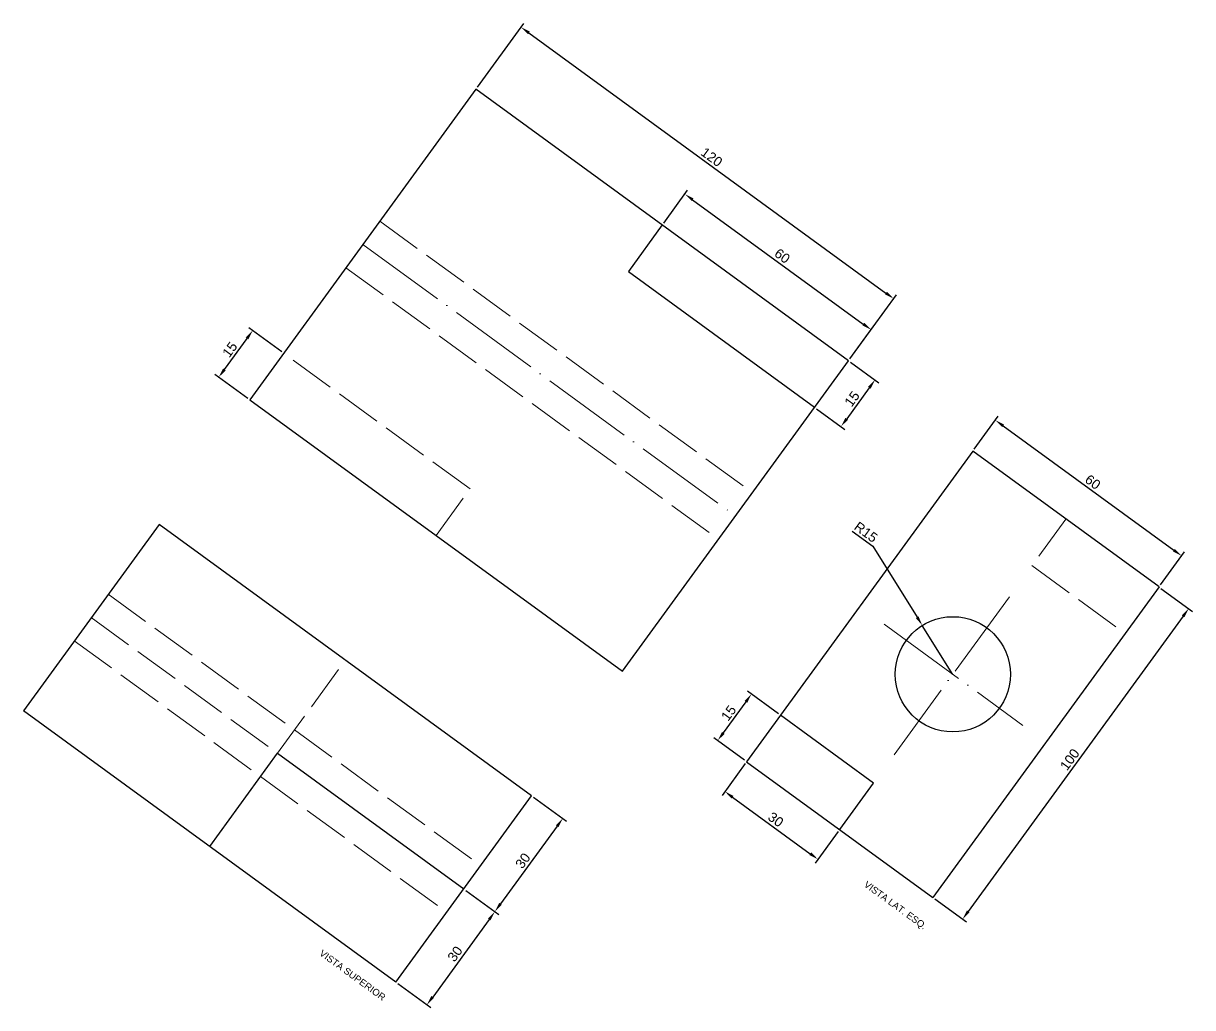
# Model space of a CAD drawing. Header units: millimetres. Extents: x 389 to 1956, y -1389 to -219.
# Drawn here: x 388.9 to 693.2, y -475.4 to -219.2 of the extents above; entities that cross this region are included whole.
import ezdxf

# ---------------------------------------------------------------- set-up
doc = ezdxf.new("R2010")
doc.units = ezdxf.units.MM
doc.linetypes.add('ACAD_ISO02W100', pattern=[15, 12, -3])
doc.linetypes.add('ACAD_ISO04W100', pattern=[30, 24, -3, 0, -3])
for name, color, linetype, lineweight in [('1-linha continua', 5, 'Continuous', 30), ('2-projeção', 4, 'ACAD_ISO02W100', 15), ('3-eixo', 2, 'ACAD_ISO04W100', 15)]:
    doc.layers.add(name, color=color, linetype=linetype, lineweight=lineweight)
doc.layers.add('4-cotas', color=1, linetype='Continuous')
doc.layers.add('5-texto', color=6, linetype='Continuous')
doc.styles.get("Standard").update_dxf_attribs({"font": 'arial.ttf'})
doc.dimstyles.new('a1', dxfattribs={"dimtxt": 2.5, "dimasz": 2.5, "dimexe": 1.25, "dimexo": 0.625, "dimtad": 1, "dimtoh": 1, "dimtxsty": 'Standard', "dimcen": 2.5, "dimclrd": 256, "dimclre": 256, "dimclrt": 30, "dimadec": 0, "dimazin": 0, "dimtfac": 1, "dimtmove": 0, "dimatfit": 3, "dimfxl": 1, "dimlwd": -1, "dimlwe": -1, "dimarcsym": 0})

# ---------------------------------------------------------------- blocks, each defined once
blk = doc.blocks.new('*D1')
at = {"layer": '4-cotas', "transparency": 16777216}
for p, q in [((507.05, -235.85), (519.17, -219.21)), ((520.45, -221.69), (613.41, -289.4)), ((604.04, -306.5), (616.16, -289.87))]:
    blk.add_line(p, q, dxfattribs=at)
for points in [[(520.7, -221.36), (520.21, -222.03), (518.43, -220.22)], [(613.65, -289.07), (613.16, -289.74), (615.43, -290.88)]]:
    blk.add_solid(points, dxfattribs=at)
at = {"layer": 'Defpoints', "color": 0, "transparency": 16777216}
for p in [(506.68, -236.36), (615.43, -290.88), (603.68, -307.01)]:
    blk.add_point(p, dxfattribs=at)
at = {"layer": '4-cotas', "color": 30, "transparency": 16777216, "insert": (568.05, -254.01), "char_height": 2.5, "attachment_point": 5, "rotation": 323.9294}
blk.add_mtext('120', dxfattribs=at)
blk = doc.blocks.new('*D2')
at = {"layer": '4-cotas', "transparency": 16777216}
for p, q in [((555.55, -271.18), (561.78, -262.61)), ((563.07, -265.1), (607.52, -297.48)), ((604.04, -306.5), (610.28, -297.94))]:
    blk.add_line(p, q, dxfattribs=at)
for points in [[(563.31, -264.76), (562.82, -265.43), (561.05, -263.62)], [(607.77, -297.14), (607.28, -297.82), (609.54, -298.95)]]:
    blk.add_solid(points, dxfattribs=at)
at = {"layer": 'Defpoints', "color": 0, "transparency": 16777216}
for p in [(555.18, -271.68), (609.54, -298.95), (603.68, -307.01)]:
    blk.add_point(p, dxfattribs=at)
at = {"layer": '4-cotas', "color": 30, "transparency": 16777216, "insert": (586.42, -279.75), "char_height": 2.5, "attachment_point": 5, "rotation": 323.9294}
blk.add_mtext('60', dxfattribs=at)
blk = doc.blocks.new('*D3')
at = {"layer": '4-cotas', "transparency": 16777216}
for p, q in [((441.19, -309.28), (447.08, -301.19)), ((456.13, -304.69), (447.54, -298.44)), ((447.3, -316.82), (438.71, -310.56))]:
    blk.add_line(p, q, dxfattribs=at)
for points in [[(446.74, -300.95), (447.42, -301.44), (448.55, -299.17)], [(440.85, -309.03), (441.53, -309.52), (439.72, -311.3)]]:
    blk.add_solid(points, dxfattribs=at)
at = {"layer": 'Defpoints', "color": 0, "transparency": 16777216}
for p in [(448.55, -299.17), (456.63, -305.06), (447.8, -317.18)]:
    blk.add_point(p, dxfattribs=at)
at = {"layer": '4-cotas', "color": 30, "transparency": 16777216, "insert": (442.6, -304.11), "char_height": 2.5, "attachment_point": 5, "rotation": 53.9294}
blk.add_mtext('15', dxfattribs=at)
blk = doc.blocks.new('*D4')
at = {"layer": '4-cotas', "transparency": 16777216}
for p, q in [((636.37, -330.06), (642.63, -321.47)), ((643.92, -323.95), (688.37, -356.33)), ((684.87, -365.38), (691.13, -356.79))]:
    blk.add_line(p, q, dxfattribs=at)
for points in [[(644.16, -323.61), (643.67, -324.29), (641.89, -322.48)], [(688.62, -356), (688.13, -356.67), (690.39, -357.8)]]:
    blk.add_solid(points, dxfattribs=at)
at = {"layer": 'Defpoints', "color": 0, "transparency": 16777216}
for p in [(636.01, -330.56), (690.39, -357.8), (684.5, -365.89)]:
    blk.add_point(p, dxfattribs=at)
at = {"layer": '4-cotas', "color": 30, "transparency": 16777216, "insert": (667.26, -338.6), "char_height": 2.5, "attachment_point": 5, "rotation": 323.9294}
blk.add_mtext('60', dxfattribs=at)
blk = doc.blocks.new('*D5')
at = {"layer": '4-cotas', "transparency": 16777216}
for p, q in [((685.01, -366.26), (693.25, -372.25)), ((690.76, -373.54), (634.83, -450.33)), ((626.13, -447.08), (634.37, -453.08))]:
    blk.add_line(p, q, dxfattribs=at)
for points in [[(690.43, -373.29), (691.1, -373.78), (692.23, -371.52)], [(634.49, -450.08), (635.17, -450.57), (633.36, -452.35)]]:
    blk.add_solid(points, dxfattribs=at)
at = {"layer": 'Defpoints', "color": 0, "transparency": 16777216}
for p in [(684.5, -365.89), (625.63, -446.72), (633.36, -452.35)]:
    blk.add_point(p, dxfattribs=at)
at = {"layer": '4-cotas', "color": 30, "transparency": 16777216, "insert": (661.26, -410.81), "char_height": 2.5, "attachment_point": 5, "rotation": 53.9294}
blk.add_mtext('100', dxfattribs=at)
blk = doc.blocks.new('*D6')
at = {"layer": '4-cotas', "transparency": 16777216}
for p, q in [((521.68, -420.63), (530.27, -426.89)), ((527.79, -428.17), (513.07, -448.38)), ((504.02, -444.88), (512.61, -451.14))]:
    blk.add_line(p, q, dxfattribs=at)
for points in [[(527.45, -427.93), (528.13, -428.42), (529.26, -426.15)], [(512.73, -448.13), (513.41, -448.62), (511.6, -450.4)]]:
    blk.add_solid(points, dxfattribs=at)
at = {"layer": 'Defpoints', "color": 0, "transparency": 16777216}
for p in [(521.18, -420.26), (503.51, -444.51), (511.6, -450.4)]:
    blk.add_point(p, dxfattribs=at)
at = {"layer": '4-cotas', "color": 30, "transparency": 16777216, "insert": (518.89, -437.16), "char_height": 2.5, "attachment_point": 5, "rotation": 53.9294}
blk.add_mtext('30', dxfattribs=at)
blk = doc.blocks.new('*D7')
at = {"layer": '4-cotas', "transparency": 16777216}
for p, q in [((504.02, -444.88), (512.61, -451.14)), ((510.13, -452.42), (495.41, -472.63)), ((486.36, -469.13), (494.94, -475.38))]:
    blk.add_line(p, q, dxfattribs=at)
for points in [[(509.79, -452.18), (510.46, -452.67), (511.6, -450.4)], [(495.07, -472.38), (495.74, -472.87), (493.93, -474.65)]]:
    blk.add_solid(points, dxfattribs=at)
at = {"layer": 'Defpoints', "color": 0, "transparency": 16777216}
for p in [(503.51, -444.51), (485.85, -468.76), (493.93, -474.65)]:
    blk.add_point(p, dxfattribs=at)
at = {"layer": '4-cotas', "color": 30, "transparency": 16777216, "insert": (501.23, -461.4), "char_height": 2.5, "attachment_point": 5, "rotation": 53.9294}
blk.add_mtext('30', dxfattribs=at)
blk = doc.blocks.new('*D8')
at = {"layer": '4-cotas', "transparency": 16777216}
for p, q in [((604.18, -307.38), (611.57, -312.76)), ((609.08, -314.04), (603.2, -322.12)), ((595.35, -319.5), (602.73, -324.88))]:
    blk.add_line(p, q, dxfattribs=at)
for points in [[(608.75, -313.8), (609.42, -314.29), (610.56, -312.02)], [(602.86, -321.88), (603.53, -322.37), (601.72, -324.15)]]:
    blk.add_solid(points, dxfattribs=at)
at = {"layer": 'Defpoints', "color": 0, "transparency": 16777216}
for p in [(603.68, -307.01), (594.84, -319.13), (601.72, -324.15)]:
    blk.add_point(p, dxfattribs=at)
at = {"layer": '4-cotas', "color": 30, "transparency": 16777216, "insert": (604.6, -316.96), "char_height": 2.5, "attachment_point": 5, "rotation": 53.9294}
blk.add_mtext('15', dxfattribs=at)
blk = doc.blocks.new('*D9')
at = {"layer": '4-cotas', "transparency": 16777216}
for p, q in [((576.76, -411.89), (570.75, -420.15)), ((573.5, -420.61), (593.71, -435.33)), ((601.01, -429.56), (594.99, -437.82))]:
    blk.add_line(p, q, dxfattribs=at)
for points in [[(573.75, -420.28), (573.26, -420.95), (571.48, -419.14)], [(593.95, -435), (593.46, -435.67), (595.73, -436.81)]]:
    blk.add_solid(points, dxfattribs=at)
at = {"layer": 'Defpoints', "color": 0, "transparency": 16777216}
for p in [(577.13, -411.39), (601.38, -429.05), (595.73, -436.81)]:
    blk.add_point(p, dxfattribs=at)
at = {"layer": '4-cotas', "color": 30, "transparency": 16777216, "insert": (584.73, -426.44), "char_height": 2.5, "attachment_point": 5, "rotation": 323.9294}
blk.add_mtext('30', dxfattribs=at)
blk = doc.blocks.new('*D10')
at = {"layer": '4-cotas', "transparency": 16777216}
for p, q in [((585.46, -398.9), (577.41, -393.04)), ((576.95, -395.79), (571.06, -403.88)), ((576.62, -411.02), (568.58, -405.16))]:
    blk.add_line(p, q, dxfattribs=at)
for points in [[(576.61, -395.55), (577.29, -396.04), (578.42, -393.77)], [(570.72, -403.63), (571.4, -404.12), (569.59, -405.9)]]:
    blk.add_solid(points, dxfattribs=at)
at = {"layer": 'Defpoints', "color": 0, "transparency": 16777216}
for p in [(585.96, -399.27), (569.59, -405.9), (577.13, -411.39)]:
    blk.add_point(p, dxfattribs=at)
at = {"layer": '4-cotas', "color": 30, "transparency": 16777216, "insert": (572.47, -398.72), "char_height": 2.5, "attachment_point": 5, "rotation": 53.9294}
blk.add_mtext('15', dxfattribs=at)
blk = doc.blocks.new('*D11')
at = {"layer": '4-cotas', "transparency": 16777216}
for p, q in [((604.65, -351.39), (610, -355.29)), ((610, -355.29), (621.55, -373.79)), ((630.82, -388.64), (622.87, -375.91))]:
    blk.add_line(p, q, dxfattribs=at)
blk.add_solid([(621.9, -373.57), (621.2, -374.01), (622.87, -375.91)], dxfattribs=at)
at = {"layer": 'Defpoints', "color": 0, "transparency": 16777216}
for p in [(622.87, -375.91), (630.82, -388.64)]:
    blk.add_point(p, dxfattribs=at)
at = {"layer": '4-cotas', "color": 30, "transparency": 16777216, "insert": (608.19, -351.62), "char_height": 2.5, "attachment_point": 5, "rotation": 323.9294}
blk.add_mtext('R15', dxfattribs=at)

msp = doc.modelspace()

# ---------------------------------------------------------------- linework, layer by layer
at = {"layer": '1-linha continua'}
for p, q in [((506.68, -236.355), (447.802, -317.184)), ((603.675, -307.009), (506.68, -236.355)), ((555.178, -271.682), (546.346, -283.806)), ((546.346, -283.806), (594.844, -319.133)), ((544.797, -387.838), (603.675, -307.009)), ((447.802, -317.184), (544.797, -387.838)), ((636.007, -330.56), (577.129, -411.389)), ((684.504, -365.887), (636.007, -330.56)), ((424.183, -349.609), (388.856, -398.107)), ((521.178, -420.263), (424.183, -349.609)), ((684.504, -365.887), (625.626, -446.716)), ((485.851, -468.761), (388.856, -398.107)), ((610.209, -416.929), (585.96, -399.265)), ((437.353, -433.434), (455.017, -409.185)), ((455.017, -409.185), (503.514, -444.512)), ((577.129, -411.389), (625.626, -446.716)), ((601.377, -429.053), (610.209, -416.929)), ((485.851, -468.761), (521.178, -420.263))]:
    msp.add_line(p, q, dxfattribs=at)
msp.add_circle((630.817, -388.638), 15, dxfattribs=at)
at = {"layer": '2-projeção'}
for p, q in [((481.657, -270.708), (578.652, -341.361)), ((472.825, -282.832), (569.82, -353.486)), ((505.131, -340.387), (456.634, -305.06)), ((496.3, -352.511), (505.131, -340.387)), ((660.256, -348.224), (651.424, -360.348)), ((651.424, -360.348), (675.673, -378.012)), ((410.935, -367.796), (507.93, -438.45)), ((406.519, -373.858), (455.017, -409.185)), ((402.103, -379.92), (499.098, -450.574)), ((455.017, -409.185), (472.68, -384.936))]:
    msp.add_line(p, q, dxfattribs=at)
at = {"layer": '3-eixo'}
for p, q in [((477.241, -276.77), (574.236, -347.424)), ((645.536, -368.431), (615.561, -409.582)), ((612.911, -375.595), (649.043, -401.915))]:
    msp.add_line(p, q, dxfattribs=at)

# ---------------------------------------------------------------- texts
at = {"layer": '5-texto'}
for s, p in [('VISTA LAT. ESQ.', (607.506, -443.706)), ('VISTA SUPERIOR', (465.743, -461.603))]:
    msp.add_text(s, height=1.75276, rotation=323.92937, dxfattribs=at).set_placement(p)

# ---------------------------------------------------------------- dimensions: what is measured, and where the dimension line sits
at = {"layer": '4-cotas'}
for base, p1, p2, angle, picture, middle in [((615.427, -290.876), (506.68, -236.355), (603.675, -307.009), 323.92937, '*D1', (568.049, -254.012)), ((609.544, -298.952), (555.178, -271.682), (603.675, -307.009), 323.92937, '*D2', (586.415, -279.751)), ((448.551, -299.172), (447.802, -317.184), (456.634, -305.06), 53.92937, '*D3', (442.598, -304.115)), ((601.725, -324.146), (603.675, -307.009), (594.844, -319.133), 53.92937, '*D8', (604.603, -316.964)), ((690.392, -357.804), (636.007, -330.56), (684.504, -365.887), 323.92937, '*D4', (667.263, -338.604)), ((633.357, -452.347), (684.504, -365.887), (625.626, -446.716), 53.92937, '*D5', (661.259, -410.813)), ((569.59, -405.898), (585.96, -399.265), (577.129, -411.389), 53.92937, '*D10', (572.469, -398.716)), ((595.73, -436.806), (577.129, -411.389), (601.377, -429.053), 323.92937, '*D9', (584.726, -426.437)), ((511.597, -450.4), (521.178, -420.263), (503.514, -444.512), 53.92937, '*D6', (518.891, -437.155))]:
    dim = msp.add_linear_dim(base=base, p1=p1, p2=p2, angle=angle, dimstyle='a1', dxfattribs=at)
    dim.commit()
    dim.dimension.update_dxf_attribs({"geometry": picture, "text_midpoint": middle})
dim = msp.add_radius_dim(center=(630.817, -388.638), mpoint=(622.874, -375.913), dimstyle='a1', dxfattribs=at)
dim.commit()
dim.dimension.update_dxf_attribs({"geometry": '*D11', "text_midpoint": (607.073, -353.154), "dimtype": 164})
dim = msp.add_linear_dim(base=(493.934, -474.649), p1=(503.514, -444.512), p2=(485.851, -468.761), angle=53.92937, dimstyle='a1', override={"dimtmove": 1}, dxfattribs=at)
dim.commit()
dim.dimension.update_dxf_attribs({"geometry": '*D7', "text_midpoint": (501.228, -461.404)})

doc.saveas('drawing.dxf')
